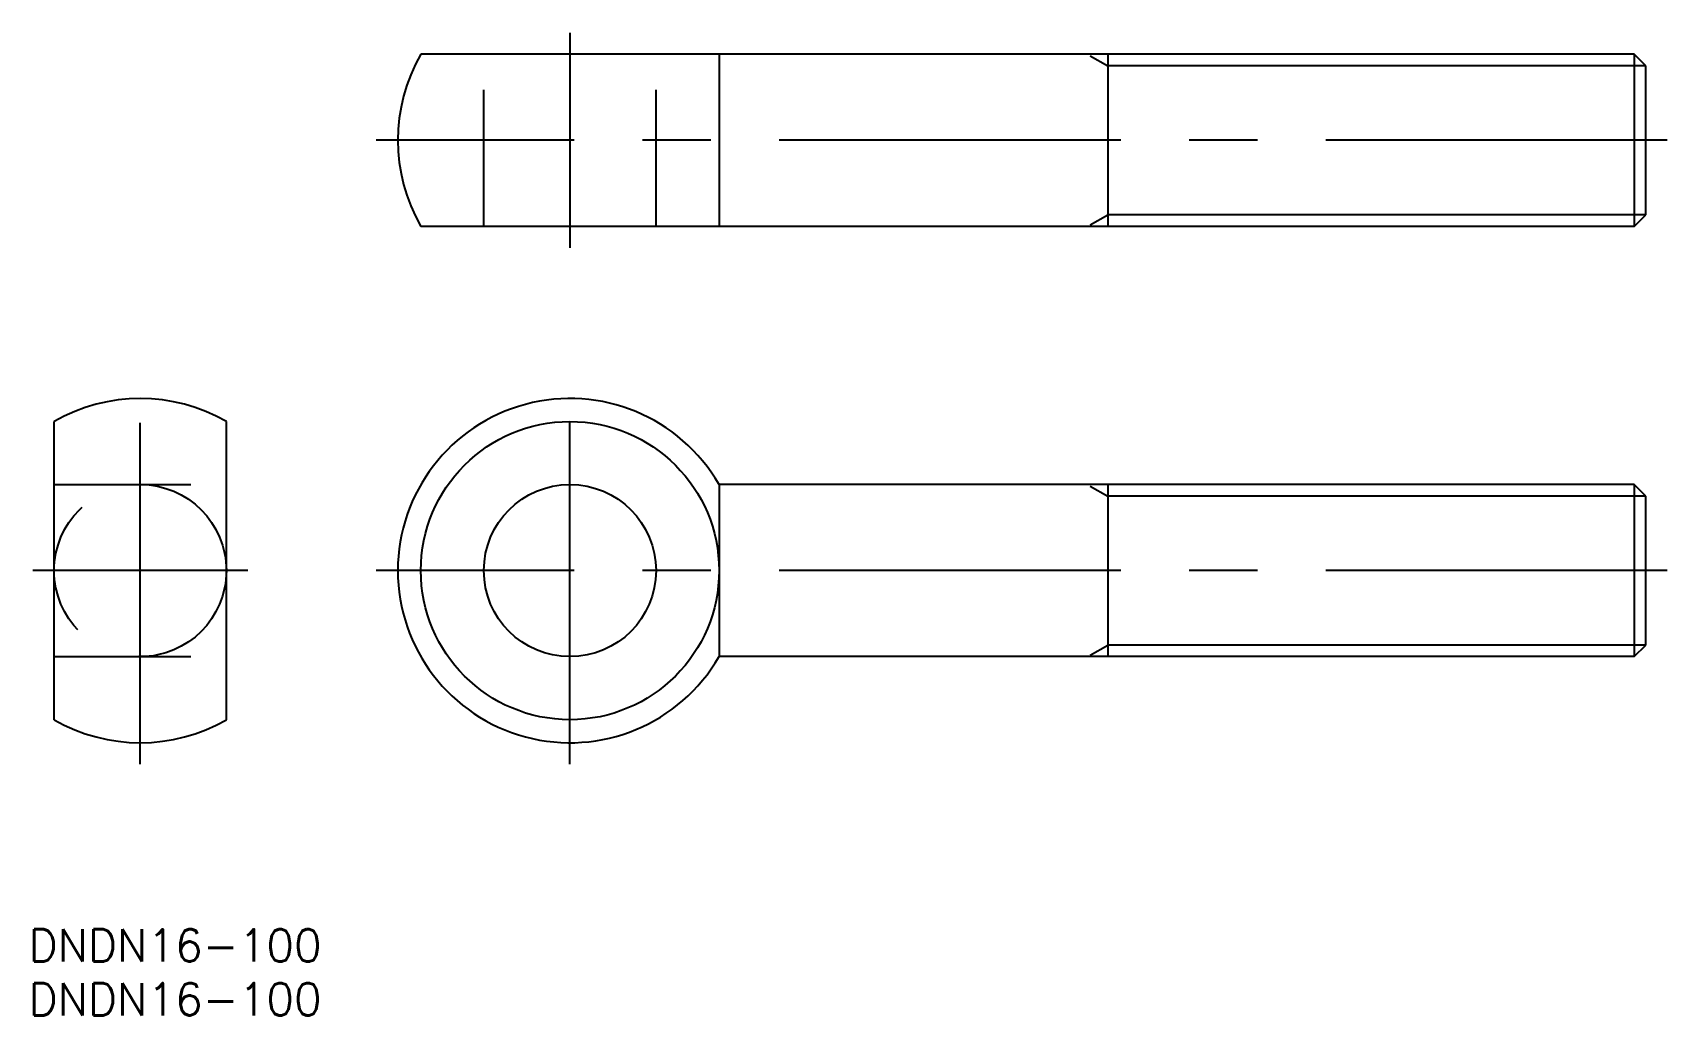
# Model space of a CAD drawing. Extents: x -10 to 142, y -41 to 50.
import ezdxf

# ---------------------------------------------------------------- set-up
doc = ezdxf.new("R2010")
doc.units = 0
doc.linetypes.add('CENTER', pattern=[50.8, 31.75, -6.35, 6.35, -6.35])
doc.linetypes.add('DASHED', pattern=[19.05, 12.7, -6.35])
doc.layers.get('0').update_dxf_attribs({"linetype": 'CONTINUOUS'})
doc.layers.add('CENTER', color=1, linetype='CENTER')
doc.styles.get("Standard").update_dxf_attribs({"font": 'txt.shx', "height": 3, "bigfont": 'bigfont.shx'})

# ---------------------------------------------------------------- blocks, each defined once
blk = doc.blocks.new('*U8')
at = {"color": 7, "linetype": 'CONTINUOUS'}
blk.add_text('DNDN16-100', height=3, dxfattribs=at).set_placement((-10.39, -36.34))
blk = doc.blocks.new('*U9')
at = {"color": 7, "linetype": 'CONTINUOUS'}
blk.add_text('DNDN16-100', height=3, dxfattribs=at).set_placement((-10.39, -41.34))

msp = doc.modelspace()

# ---------------------------------------------------------------- linework, layer by layer
at = {"color": 7, "linetype": 'CONTINUOUS'}
for p, q in [((138.86, 48), (26.08, 48)), ((53.8, 48), (53.8, 32)), ((89.94, 48), (89.94, 32)), ((139.94, 46.92), (138.86, 48)), ((138.86, 48), (138.86, 32)), ((139.94, 33.08), (139.94, 46.92)), ((138.86, 32), (26.08, 32)), ((138.86, 32), (139.94, 33.08)), ((-8, -13.86), (-8, 13.86)), ((8, -13.86), (8, 13.86)), ((138.86, 8), (53.8, 8)), ((53.8, 8), (53.8, -8)), ((89.94, 8), (89.94, -8)), ((139.94, 6.92), (138.86, 8)), ((138.86, 8), (138.86, -8)), ((139.94, -6.92), (139.94, 6.92)), ((138.86, -8), (139.94, -6.92)), ((138.86, -8), (53.8, -8))]:
    msp.add_line(p, q, dxfattribs=at)
at = {"color": 3, "linetype": 'DASHED'}
for p, q in [((31.94, 32), (31.94, 48)), ((47.94, 32), (47.94, 48)), ((-8, 8), (8, 8)), ((-8, -8), (8, -8))]:
    msp.add_line(p, q, dxfattribs=at)
at = {"color": 3, "linetype": 'CONTINUOUS'}
for p, q in [((88.3, 47.86), (89.94, 46.92)), ((139.94, 46.92), (89.94, 46.92)), ((88.3, 32.14), (89.94, 33.08)), ((139.94, 33.08), (89.94, 33.08)), ((88.3, 7.86), (89.94, 6.92)), ((139.94, 6.92), (89.94, 6.92)), ((88.3, -7.86), (89.94, -6.92)), ((139.94, -6.92), (89.94, -6.92))]:
    msp.add_line(p, q, dxfattribs=at)
at = {"color": 7, "linetype": 'CONTINUOUS'}
for radius in [13.86, 8]:
    msp.add_circle((39.94, 0), radius, dxfattribs=at)
at = {"color": 3, "linetype": 'DASHED'}
msp.add_circle((0, 0), 8, dxfattribs=at)
at = {"color": 7, "linetype": 'CONTINUOUS'}
for centre, start, end in [((39.94, 40), 150, 210), ((0, 0), 60, 120), ((39.94, 0), 30, 330), ((0, 0), 240, 300)]:
    msp.add_arc(centre, 16, start, end, dxfattribs=at)
at = {"layer": 'CENTER', "color": 1, "linetype": 'CENTER'}
for p, q in [((39.94, 50), (39.94, 30)), ((141.94, 40), (21.94, 40)), ((0, -18), (0, 18)), ((39.94, -18), (39.94, 18)), ((10, 0), (-10, 0)), ((141.94, 0), (21.94, 0))]:
    msp.add_line(p, q, dxfattribs=at)

# ---------------------------------------------------------------- block references
at = {"color": 7, "linetype": 'CONTINUOUS'}
for name in ['*U8', '*U9']:
    msp.add_blockref(name, (0, 0), dxfattribs=at)

doc.saveas('drawing.dxf')
